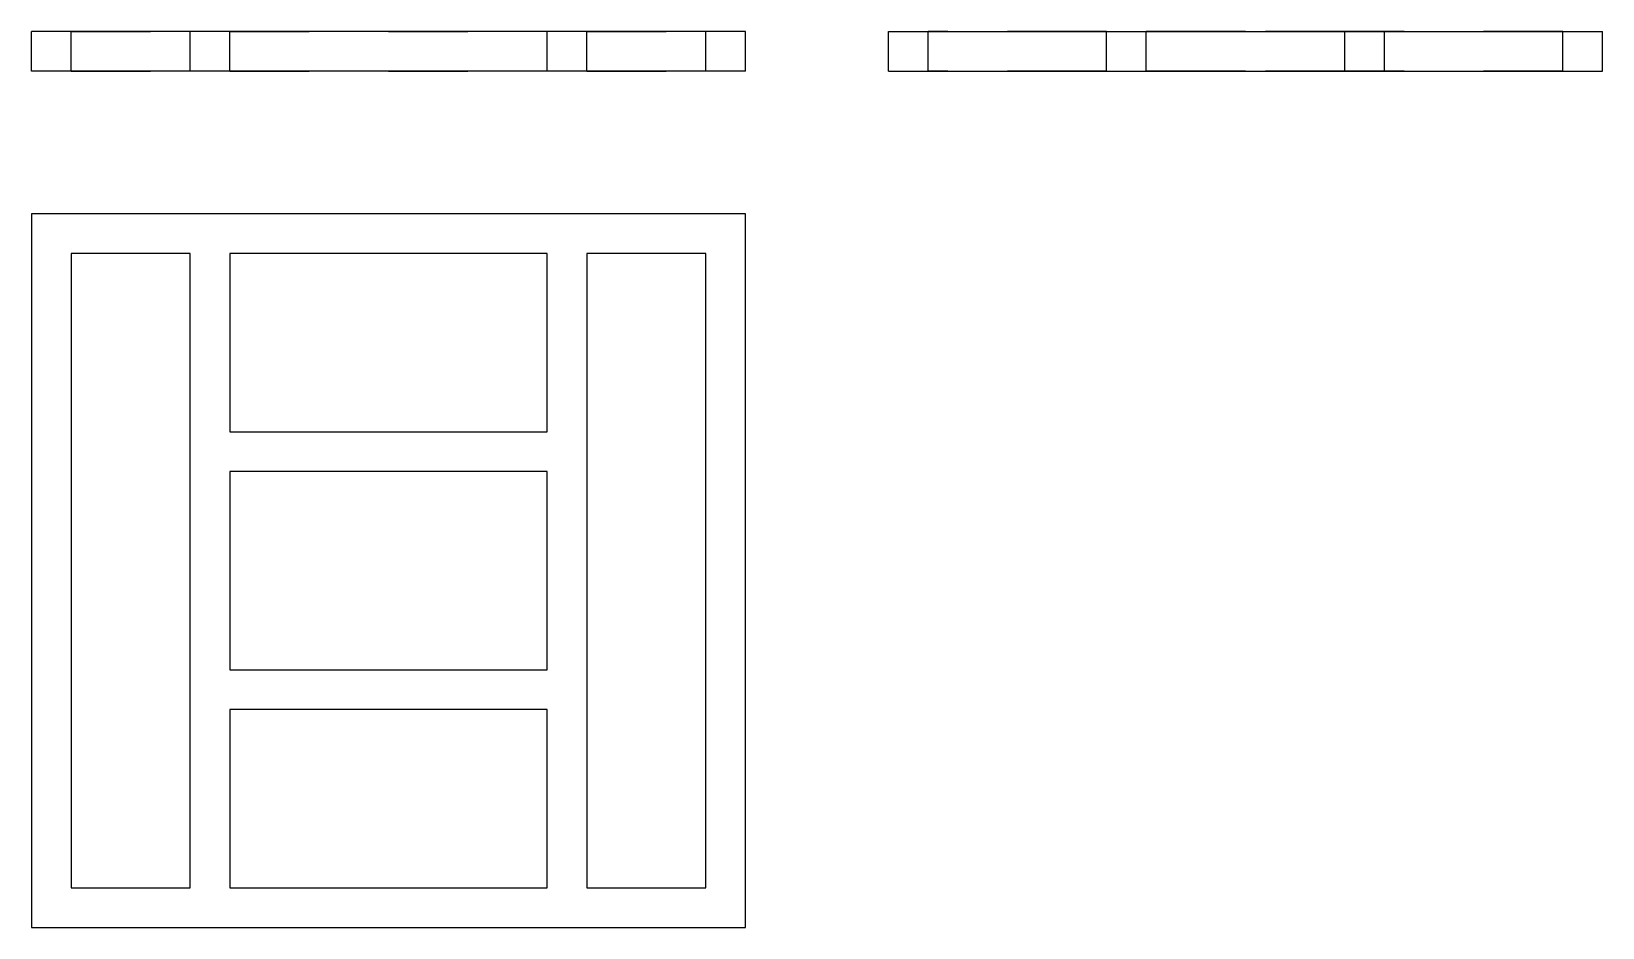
# Model space of a CAD drawing. Extents: x 0 to 1.98, y 0 to 1.13.
import ezdxf

# ---------------------------------------------------------------- set-up
doc = ezdxf.new("R2010")
doc.units = 0
doc.linetypes.add('HIDDEN', pattern=[0.045, 0.030015, -0.014985])
for name, color, linetype in [('FRONT', 7, 'CONTINUOUS'), ('FRONT_HID', 7, 'HIDDEN'), ('LEFT', 7, 'CONTINUOUS'), ('LEFT_HID', 7, 'HIDDEN'), ('TOP', 7, 'CONTINUOUS')]:
    doc.layers.add(name, color=color, linetype=linetype)

msp = doc.modelspace()

# ---------------------------------------------------------------- linework, layer by layer
at = {"layer": 'FRONT'}
for p, q in [((0.9, 1.13), (0, 1.13)), ((0, 1.08), (0, 1.13)), ((0.9, 1.08), (0.9, 1.13)), ((0.9, 1.08), (0, 1.08))]:
    msp.add_line(p, q, dxfattribs=at)
at = {"layer": 'FRONT_HID', "linetype": 'HIDDEN'}
for p, q in [((0.05, 1.08), (0.05, 1.13)), ((0.05, 1.13), (0.2, 1.13)), ((0.2, 1.13), (0.05, 1.13)), ((0.05, 1.08), (0.05, 1.13)), ((0.2, 1.08), (0.2, 1.13)), ((0.2, 1.08), (0.2, 1.13)), ((0.25, 1.08), (0.25, 1.13)), ((0.25, 1.13), (0.65, 1.13)), ((0.65, 1.13), (0.25, 1.13)), ((0.25, 1.08), (0.25, 1.13)), ((0.25, 1.08), (0.25, 1.13)), ((0.25, 1.13), (0.65, 1.13)), ((0.65, 1.13), (0.25, 1.13)), ((0.25, 1.08), (0.25, 1.13)), ((0.25, 1.08), (0.25, 1.13)), ((0.25, 1.13), (0.65, 1.13)), ((0.65, 1.13), (0.25, 1.13)), ((0.25, 1.08), (0.25, 1.13)), ((0.65, 1.08), (0.65, 1.13)), ((0.65, 1.08), (0.65, 1.13)), ((0.65, 1.08), (0.65, 1.13)), ((0.65, 1.08), (0.65, 1.13)), ((0.65, 1.08), (0.65, 1.13)), ((0.65, 1.08), (0.65, 1.13)), ((0.7, 1.08), (0.7, 1.13)), ((0.7, 1.13), (0.85, 1.13)), ((0.85, 1.13), (0.7, 1.13)), ((0.7, 1.08), (0.7, 1.13)), ((0.85, 1.08), (0.85, 1.13)), ((0.85, 1.08), (0.85, 1.13)), ((0.05, 1.08), (0.2, 1.08)), ((0.2, 1.08), (0.05, 1.08)), ((0.25, 1.08), (0.65, 1.08)), ((0.65, 1.08), (0.25, 1.08)), ((0.25, 1.08), (0.65, 1.08)), ((0.65, 1.08), (0.25, 1.08)), ((0.25, 1.08), (0.65, 1.08)), ((0.65, 1.08), (0.25, 1.08)), ((0.7, 1.08), (0.85, 1.08)), ((0.85, 1.08), (0.7, 1.08))]:
    msp.add_line(p, q, dxfattribs=at)
at = {"layer": 'LEFT'}
for p, q in [((1.08, 1.08), (1.08, 1.13)), ((1.08, 1.13), (1.98, 1.13)), ((1.98, 1.08), (1.98, 1.13)), ((1.08, 1.08), (1.98, 1.08))]:
    msp.add_line(p, q, dxfattribs=at)
at = {"layer": 'LEFT_HID', "linetype": 'HIDDEN'}
for p, q in [((1.93, 1.13), (1.13, 1.13)), ((1.13, 1.08), (1.13, 1.13)), ((1.13, 1.08), (1.13, 1.13)), ((1.13, 1.13), (1.93, 1.13)), ((1.355, 1.13), (1.13, 1.13)), ((1.13, 1.08), (1.13, 1.13)), ((1.13, 1.08), (1.13, 1.13)), ((1.13, 1.13), (1.355, 1.13)), ((1.93, 1.13), (1.13, 1.13)), ((1.13, 1.08), (1.13, 1.13)), ((1.13, 1.08), (1.13, 1.13)), ((1.13, 1.13), (1.93, 1.13)), ((1.355, 1.08), (1.355, 1.13)), ((1.355, 1.08), (1.355, 1.13)), ((1.655, 1.13), (1.405, 1.13)), ((1.405, 1.08), (1.405, 1.13)), ((1.405, 1.08), (1.405, 1.13)), ((1.405, 1.13), (1.655, 1.13)), ((1.655, 1.08), (1.655, 1.13)), ((1.655, 1.08), (1.655, 1.13)), ((1.93, 1.13), (1.705, 1.13)), ((1.705, 1.08), (1.705, 1.13)), ((1.705, 1.08), (1.705, 1.13)), ((1.705, 1.13), (1.93, 1.13)), ((1.93, 1.08), (1.93, 1.13)), ((1.93, 1.08), (1.93, 1.13)), ((1.93, 1.08), (1.93, 1.13)), ((1.93, 1.08), (1.93, 1.13)), ((1.93, 1.08), (1.93, 1.13)), ((1.93, 1.08), (1.93, 1.13)), ((1.93, 1.08), (1.13, 1.08)), ((1.13, 1.08), (1.93, 1.08)), ((1.355, 1.08), (1.13, 1.08)), ((1.13, 1.08), (1.355, 1.08)), ((1.93, 1.08), (1.13, 1.08)), ((1.13, 1.08), (1.93, 1.08)), ((1.655, 1.08), (1.405, 1.08)), ((1.405, 1.08), (1.655, 1.08)), ((1.93, 1.08), (1.705, 1.08)), ((1.705, 1.08), (1.93, 1.08))]:
    msp.add_line(p, q, dxfattribs=at)
at = {"layer": 'TOP'}
for p, q in [((0.9, 0.9), (0, 0.9)), ((0, 0.9), (0, 0)), ((0.9, 0), (0.9, 0.9)), ((0.2, 0.85), (0.05, 0.85)), ((0.05, 0.85), (0.05, 0.05)), ((0.2, 0.05), (0.2, 0.85)), ((0.65, 0.85), (0.25, 0.85)), ((0.25, 0.85), (0.25, 0.625)), ((0.65, 0.625), (0.65, 0.85)), ((0.85, 0.85), (0.7, 0.85)), ((0.7, 0.85), (0.7, 0.05)), ((0.85, 0.05), (0.85, 0.85)), ((0.25, 0.625), (0.65, 0.625)), ((0.65, 0.575), (0.25, 0.575)), ((0.25, 0.575), (0.25, 0.325)), ((0.65, 0.325), (0.65, 0.575)), ((0.25, 0.325), (0.65, 0.325)), ((0.65, 0.275), (0.25, 0.275)), ((0.25, 0.275), (0.25, 0.05)), ((0.65, 0.05), (0.65, 0.275)), ((0.05, 0.05), (0.2, 0.05)), ((0.25, 0.05), (0.65, 0.05)), ((0.7, 0.05), (0.85, 0.05)), ((0, 0), (0.9, 0))]:
    msp.add_line(p, q, dxfattribs=at)

doc.saveas('drawing.dxf')
